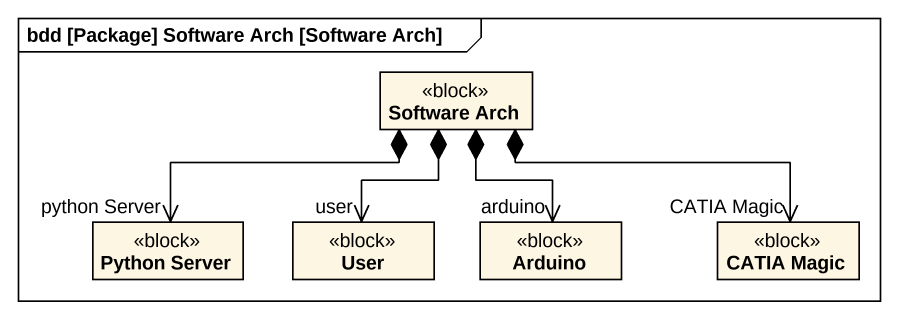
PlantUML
@startuml
mainframe bdd [Package] Software Arch [Software Arch]
hide circle
hide empty members
class "Software Arch" as Software_Arch <<block>>
class "Python Server" as Python_Server <<block>>
class User <<block>>
class Arduino <<block>>
class "CATIA Magic" as CATIA_Magic <<block>>
Software_Arch *-left-> "python Server" Python_Server
Software_Arch *--> "user" User
Software_Arch *--> "arduino" Arduino
Software_Arch *-right-> "CATIA Magic" CATIA_Magic
@enduml
